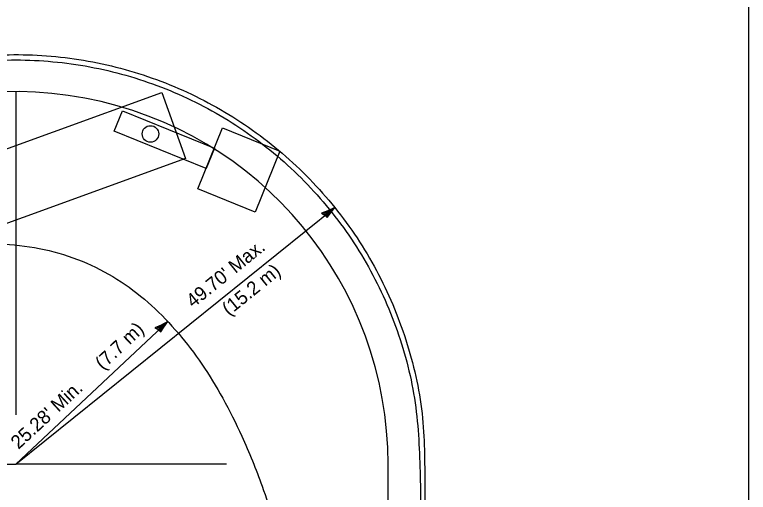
# Model space of a CAD drawing. Extents: x 2145173 to 2147094, y 2149363 to 2149822.
# Drawn here: x 2146916.12 to 2146965.05, y 2149589.72 to 2149621.57 of the extents above; entities that cross this region are included whole.
import ezdxf

# ---------------------------------------------------------------- set-up
doc = ezdxf.new("R2010")
doc.units = 0
for name, color, linetype in [('Design_EX_Roadway Dimensions', 7, 'Continuous'), ('Sheets_General Details', 7, 'Continuous'), ('Topo_Building', 7, 'Continuous')]:
    doc.layers.add(name, color=color, linetype=linetype)

msp = doc.modelspace()

# ---------------------------------------------------------------- linework, layer by layer
at = {"layer": 'Design_EX_Roadway Dimensions'}
for p, q in [((2146916.184, 2149616.441), (2146916.184, 2149594.894)), ((2146916.184, 2149591.601), (2146937.461, 2149608.718)), ((2146926.328, 2149601.112), (2146916.184, 2149591.603)), ((2146897.575, 2149591.603), (2146916.184, 2149591.603)), ((2146930.25, 2149591.603), (2146916.184, 2149591.603))]:
    msp.add_line(p, q, dxfattribs=at)
for points in [[(2146936.792, 2149608.207), (2146936.955, 2149608.05), (2146937.171, 2149608.349), (2146937.461, 2149608.718), (2146937.005, 2149608.505), (2146936.587, 2149608.342), (2146936.792, 2149608.207), (2146936.915, 2149608.116), (2146937.22, 2149608.525), (2146936.691, 2149608.319), (2146936.874, 2149608.22), (2146937.035, 2149608.384), (2146936.827, 2149608.293)], [(2146925.684, 2149600.572), (2146925.853, 2149600.422), (2146926.056, 2149600.73), (2146926.328, 2149601.112), (2146925.883, 2149600.879), (2146925.473, 2149600.697), (2146925.684, 2149600.572), (2146925.81, 2149600.485), (2146926.097, 2149600.91), (2146925.577, 2149600.679), (2146925.765, 2149600.588), (2146925.917, 2149600.759), (2146925.714, 2149600.658)]]:
    msp.add_lwpolyline(points, dxfattribs=at)
at = {"layer": 'Sheets_General Details'}
msp.add_lwpolyline([(2146770.424, 2149655.354), (2146965.046, 2149655.354), (2146965.046, 2149529.422), (2146770.424, 2149529.422)], close=True, dxfattribs=at)
at = {"layer": 'Topo_Building'}
msp.add_line((2146941.022, 2149546.556), (2146941.022, 2149591.603), dxfattribs=at)
for points in [[(2146927.518, 2149611.99), (2146905.822, 2149604.118), (2146904.229, 2149608.509), (2146925.926, 2149616.38), (2146927.518, 2149611.99)], [(2146928.88, 2149611.32), (2146922.758, 2149613.815), (2146923.311, 2149615.171), (2146929.433, 2149612.678), (2146928.88, 2149611.32)], [(2146932.145, 2149608.409), (2146928.329, 2149609.963), (2146929.986, 2149614.036), (2146933.803, 2149612.481), (2146932.145, 2149608.409)]]:
    msp.add_lwpolyline(points, dxfattribs=at)
msp.add_circle((2146925.172, 2149613.622), 0.55, dxfattribs=at)
msp.add_arc((2146916.184, 2149591.603), 24.838, 0, 158.6385, dxfattribs=at)
for points in [[(2146889.582, 2149597.104), (2146889.821, 2149598.363), (2146891.463, 2149603.109), (2146893.98, 2149607.461), (2146897.261, 2149611.274), (2146901.186, 2149614.423), (2146905.627, 2149616.795), (2146910.433, 2149618.292), (2146915.429, 2149618.897), (2146920.401, 2149618.581), (2146925.281, 2149617.349), (2146929.852, 2149615.242), (2146933.959, 2149612.332), (2146937.461, 2149608.718), (2146940.24, 2149604.522), (2146942.204, 2149599.887), (2146943.282, 2149594.971), (2146943.469, 2149590.137), (2146943.53, 2149585.557), (2146943.659, 2149580.975), (2146943.699, 2149576.395), (2146943.69, 2149571.814), (2146943.657, 2149567.233), (2146943.629, 2149563.474)], [(2146891.694, 2149602.955), (2146893.669, 2149606.453), (2146896.759, 2149610.3), (2146900.506, 2149613.531), (2146904.789, 2149616.029), (2146909.459, 2149617.702), (2146914.362, 2149618.492), (2146919.276, 2149618.376), (2146924.136, 2149617.353), (2146928.727, 2149615.456), (2146932.892, 2149612.749), (2146936.489, 2149609.323), (2146939.397, 2149605.296), (2146941.516, 2149600.804), (2146942.774, 2149595.998), (2146943.151, 2149591.099), (2146943.201, 2149586.262), (2146943.215, 2149581.543), (2146943.219, 2149576.889), (2146943.22, 2149572.27), (2146943.22, 2149567.669), (2146943.22, 2149563.077), (2146943.22, 2149558.491), (2146943.22, 2149553.907), (2146943.22, 2149549.324), (2146943.22, 2149546.556)], [(2146894.058, 2149581.039), (2146894.34, 2149583.498), (2146895.361, 2149588.679), (2146896.792, 2149592.893), (2146898.428, 2149596.156), (2146900.365, 2149598.965), (2146902.568, 2149601.328), (2146904.99, 2149603.239), (2146907.582, 2149604.691), (2146910.286, 2149605.677), (2146913.039, 2149606.193), (2146915.779, 2149606.242), (2146918.41, 2149605.84), (2146920.918, 2149605.002), (2146923.213, 2149603.761), (2146925.249, 2149602.175), (2146927.031, 2149600.327), (2146928.596, 2149598.269), (2146929.993, 2149595.999), (2146931.264, 2149593.477), (2146932.618, 2149590.137), (2146934.045, 2149585.557), (2146935.115, 2149580.975), (2146935.93, 2149576.395), (2146936.554, 2149571.814), (2146937.036, 2149567.233), (2146937.407, 2149562.652), (2146937.694, 2149558.072), (2146937.916, 2149553.491), (2146938.097, 2149548.911), (2146938.189, 2149546.556)]]:
    msp.add_spline(points, degree=3, dxfattribs=at)

# ---------------------------------------------------------------- texts
at = {"layer": 'Design_EX_Roadway Dimensions'}
for s, height, rotation, p in [("49.70' Max.", 0.91472, 39.0003, (2146928.018, 2149601.989)), ('(15.2 m)', 0.9147, 39.0003, (2146930.404, 2149601.458)), ('(7.7 m)', 0.9147, 43.335, (2146922.002, 2149597.84)), ("25.28' Min.", 0.91472, 42.7475, (2146916.372, 2149592.553))]:
    msp.add_text(s, height=height, rotation=rotation, dxfattribs=at).set_placement(p)

doc.saveas('drawing.dxf')
